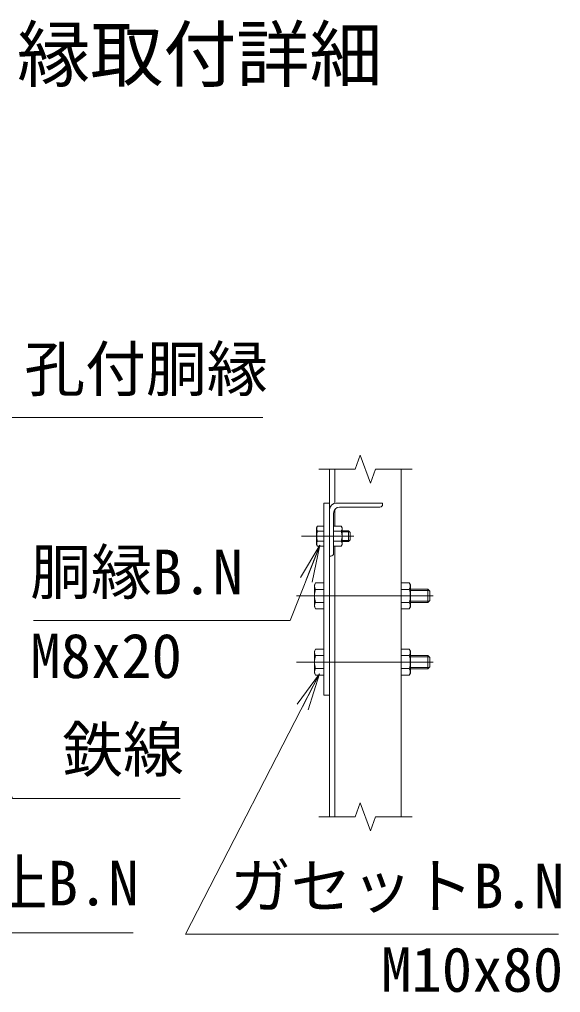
# Model space of a CAD drawing. Units: millimetres, scale not verified. Extents: x -14700 to 14700, y -10395 to 10395.
# Drawn here: x 8151 to 10192, y -644 to 3028 of the extents above; entities that cross this region are included whole.
import ezdxf
from ezdxf.enums import TextEntityAlignment as Align

# ---------------------------------------------------------------- set-up
doc = ezdxf.new("R2010")
doc.units = ezdxf.units.MM
doc.header["$LTSCALE"] = 70
doc.linetypes.add('USER1', pattern=[50.8, 31.75, -6.35, 6.35, -6.35])
for name, color, linetype, lineweight in [('0-0_D-STR-TXT', 7, 'Continuous', 9), ('0-1_D-STR1', 1, 'Continuous', 18), ('0-2_D-BMK', 2, 'USER1', 13), ('0-3_D-STR3', 3, 'Continuous', 13), ('0-8_D-STR-DIM', 7, 'Continuous', 9), ('0-9_0', 7, 'Continuous', 9)]:
    doc.layers.add(name, color=color, linetype=linetype, lineweight=lineweight)
doc.layers.add('0-4_D-TTL-TXT', color=7, linetype='Continuous')
doc.styles.add('ＭＳ ゴシック', font='')
doc.styles.get('ＭＳ ゴシック').set_extended_font_data('MS Gothic')

# ---------------------------------------------------------------- blocks, each defined once
blk = doc.blocks.new('_Open')
at = {"layer": '0-9_0'}
blk.add_line((-70, 11.67), (0, 0), dxfattribs=at)
blk.add_lwpolyline([(-70, -11.67), (0, 0), (-70, 0)], dxfattribs=at)

msp = doc.modelspace()

# ---------------------------------------------------------------- linework, layer by layer
at = {"layer": '0-0_D-STR-TXT'}
for points in [[(9068.94, 1525.59), (7987.29, 1525.59), (7819.59, 1135.68)], [(8757.21, 87.92), (8124.15, 87.92), (7753.76, 1093.93)], [(8203.99, 759.29), (9171.95, 759.29), (9283.99, 1041.68)], [(8580.47, -418.7), (7387.77, -418.7), (7145.74, 987.96)], [(10184.19, -424.49), (8777.4, -424.49), (9282.15, 556.64)]]:
    msp.add_lwpolyline(points, dxfattribs=at)
at = {"layer": '0-1_D-STR1'}
for p, q in [((9321.26, 18.55), (9321.26, 1331.02)), ((9341.26, 1202.25), (9341.26, 1331.02)), ((9591.26, 18.55), (9591.26, 1331.02)), ((9321.26, 1002.75), (9321.26, 1177.75)), ((9341.26, 1115.28), (9341.26, 1179.39)), ((9346.26, 1202.75), (9521.26, 1202.75)), ((9358.76, 1187.75), (9511.26, 1187.75)), ((9521.26, 1197.75), (9521.26, 1202.75)), ((9336.26, 1012.75), (9336.26, 1165.25)), ((9341.26, 18.55), (9341.26, 1040.22)), ((9326.26, 1002.75), (9321.26, 1002.75))]:
    msp.add_line(p, q, dxfattribs=at)
for centre, radius, start, end in [((9346.26, 1177.75), 25, 90, 180), ((9358.76, 1165.25), 22.5, 90, 180), ((9511.26, 1197.75), 10, 270, 0), ((9326.26, 1012.75), 10, 270, 0)]:
    msp.add_arc(centre, radius, start, end, dxfattribs=at)
at = {"layer": '0-2_D-BMK'}
for p, q in [((9215.32, 1077.75), (9412.2, 1077.75)), ((9196.74, 852.75), (9711.73, 852.75)), ((9196.74, 602.75), (9711.73, 602.75))]:
    msp.add_line(p, q, dxfattribs=at)
at = {"layer": '0-3_D-STR3'}
for p, q in [((9298.76, 477.75), (9298.76, 1202.75)), ((9298.76, 1202.75), (9321.26, 1202.75)), ((9272.26, 1109.25), (9275.74, 1115.28)), ((9272.26, 1109.25), (9272.26, 1046.25)), ((9298.76, 1115.28), (9275.74, 1115.28)), ((9298.76, 1115.28), (9298.76, 1040.22)), ((9336.26, 1115.28), (9365.13, 1115.28)), ((9336.26, 1040.22), (9336.26, 1115.28)), ((9365.13, 1115.28), (9368.76, 1109)), ((9368.76, 1046.5), (9368.76, 1109)), ((9298.76, 1096.52), (9275.74, 1096.52)), ((9336.26, 1096.52), (9365.13, 1096.52)), ((9368.76, 1097.75), (9392.76, 1097.75)), ((9368.76, 1094), (9396.51, 1094)), ((9392.76, 1097.75), (9398.76, 1091.75)), ((9392.76, 1097.75), (9392.76, 1057.75)), ((9398.76, 1091.75), (9398.76, 1063.75)), ((9272.26, 1046.25), (9275.74, 1040.22)), ((9298.76, 1058.99), (9275.74, 1058.99)), ((9298.76, 1040.22), (9275.74, 1040.22)), ((9336.26, 1058.99), (9365.13, 1058.99)), ((9336.26, 1040.22), (9365.13, 1040.22)), ((9365.13, 1040.22), (9368.76, 1046.5)), ((9368.76, 1061.5), (9396.51, 1061.5)), ((9368.76, 1057.75), (9392.76, 1057.75)), ((9392.76, 1057.75), (9398.76, 1063.75)), ((9263.76, 894), (9268.28, 901.83)), ((9263.76, 894), (9263.76, 811.5)), ((9268.28, 901.83), (9298.76, 901.83)), ((9298.76, 901.83), (9298.76, 803.68)), ((9621.74, 901.83), (9591.26, 901.83)), ((9591.26, 901.83), (9591.26, 803.68)), ((9626.26, 894), (9621.74, 901.83)), ((9626.26, 894), (9626.26, 811.5)), ((9268.28, 877.29), (9298.76, 877.29)), ((9621.74, 877.29), (9591.26, 877.29)), ((9626.26, 877.75), (9691.26, 877.75)), ((9626.26, 873.25), (9695.76, 873.25)), ((9691.26, 877.75), (9698.76, 870.25)), ((9698.76, 870.25), (9698.76, 835.25)), ((9263.76, 811.5), (9268.28, 803.68)), ((9268.28, 828.22), (9298.76, 828.22)), ((9621.74, 828.22), (9591.26, 828.22)), ((9626.26, 811.5), (9621.74, 803.68)), ((9626.26, 832.25), (9695.76, 832.25)), ((9626.26, 827.75), (9691.26, 827.75)), ((9268.28, 803.68), (9298.76, 803.68)), ((9621.74, 803.68), (9591.26, 803.68)), ((9263.76, 644), (9268.28, 651.83)), ((9263.76, 644), (9263.76, 561.5)), ((9268.28, 651.83), (9298.76, 651.83)), ((9268.28, 627.29), (9298.76, 627.29)), ((9298.76, 651.83), (9298.76, 553.68)), ((9621.74, 651.83), (9591.26, 651.83)), ((9591.26, 651.83), (9591.26, 553.68)), ((9621.74, 627.29), (9591.26, 627.29)), ((9626.26, 644), (9621.74, 651.83)), ((9626.26, 644), (9626.26, 561.5)), ((9626.26, 627.75), (9691.26, 627.75)), ((9691.26, 627.75), (9698.76, 620.25)), ((9626.26, 623.25), (9695.76, 623.25)), ((9698.76, 620.25), (9698.76, 585.25)), ((9263.76, 561.5), (9268.28, 553.68)), ((9268.28, 578.22), (9298.76, 578.22)), ((9268.28, 553.68), (9298.76, 553.68)), ((9621.74, 578.22), (9591.26, 578.22)), ((9621.74, 553.68), (9591.26, 553.68)), ((9626.26, 561.5), (9621.74, 553.68)), ((9626.26, 582.25), (9695.76, 582.25)), ((9626.26, 577.75), (9691.26, 577.75)), ((9298.76, 477.75), (9321.26, 477.75))]:
    msp.add_line(p, q, dxfattribs=at)
for points in [[(9691.26, 877.75), (9691.26, 827.75), (9698.76, 835.25)], [(9691.26, 627.75), (9691.26, 577.75), (9698.76, 585.25)]]:
    msp.add_lwpolyline(points, dxfattribs=at)
for centre, radius, start, end in [((9289.45, 1105.9), 16.61, 145.61585, 214.38415), ((9351.42, 1105.9), 16.61, 325.61586, 34.38414), ((9334.93, 1077.75), 62.1, 162.4121, 197.5879), ((9305.94, 1077.75), 62.1, 342.4121, 17.5879), ((9289.45, 1049.61), 16.61, 145.61585, 214.38415), ((9351.42, 1049.61), 16.61, 325.61585, 34.38416), ((9286.2, 889.56), 21.72, 145.61575, 214.38425), ((9603.81, 889.56), 21.72, 325.61575, 34.38425), ((9345.68, 852.75), 81.2, 162.41205, 197.58795), ((9544.33, 852.75), 81.2, 342.41205, 17.58795), ((9286.2, 815.95), 21.72, 145.61575, 214.38425), ((9603.81, 815.95), 21.72, 325.61575, 34.38425), ((9286.2, 639.56), 21.72, 145.61575, 214.38425), ((9345.68, 602.75), 81.2, 162.41205, 197.58795), ((9603.81, 639.56), 21.72, 325.61575, 34.38425), ((9544.33, 602.75), 81.2, 342.41205, 17.58795), ((9286.2, 565.95), 21.72, 145.61575, 214.38425), ((9603.81, 565.95), 21.72, 325.61575, 34.38425)]:
    msp.add_arc(centre, radius, start, end, dxfattribs=at)
at = {"layer": '0-8_D-STR-DIM'}
for p, q in [((9437.02, 1383.88), (9417.78, 1331.02)), ((9475.5, 1278.17), (9437.02, 1383.88)), ((9280.01, 1331.02), (9417.78, 1331.02)), ((9494.74, 1331.02), (9475.5, 1278.17)), ((9494.74, 1331.02), (9632.51, 1331.02)), ((9437.02, 71.41), (9417.78, 18.55)), ((9475.5, -34.3), (9437.02, 71.41)), ((9280.01, 18.55), (9417.78, 18.55)), ((9494.74, 18.55), (9475.5, -34.3)), ((9494.74, 18.55), (9632.51, 18.55))]:
    msp.add_line(p, q, dxfattribs=at)

# ---------------------------------------------------------------- block references
at = {"layer": '0-0_D-STR-TXT', "xscale": 2, "yscale": 2}
for p, rotation in [((9284.73, 1043.54), 68.35863), ((9283.07, 558.42), 62.77606)]:
    msp.add_blockref('_Open', p, dxfattribs=dict(at, rotation=rotation))

# ---------------------------------------------------------------- texts
at = {"layer": '0-0_D-STR-TXT', "style": 'ＭＳ ゴシック'}
for s, p in [('孔付胴縁', (8169.07, 1574.53)), ('胴縁B.N', (8191.56, 808.22)), ('M8x20', (8191.56, 491.87)), ('鉄線', (8312.16, 138.19)), ('丸鋼止B.N', (7568.67, -365.76)), ('ガセットB.N', (8944.97, -376.44)), ('M10x80', (9515.47, -691.91))]:
    msp.add_text(s, height=168.3, dxfattribs=at).set_placement(p, align=Align.BOTTOM_LEFT)
at = {"layer": '0-4_D-TTL-TXT', "style": 'ＭＳ ゴシック'}
msp.add_text('主柱･中胴縁取付詳細', height=202.2, dxfattribs=at).set_placement((6900.64, 2734.88), align=Align.BOTTOM_LEFT)

doc.saveas('drawing.dxf')
